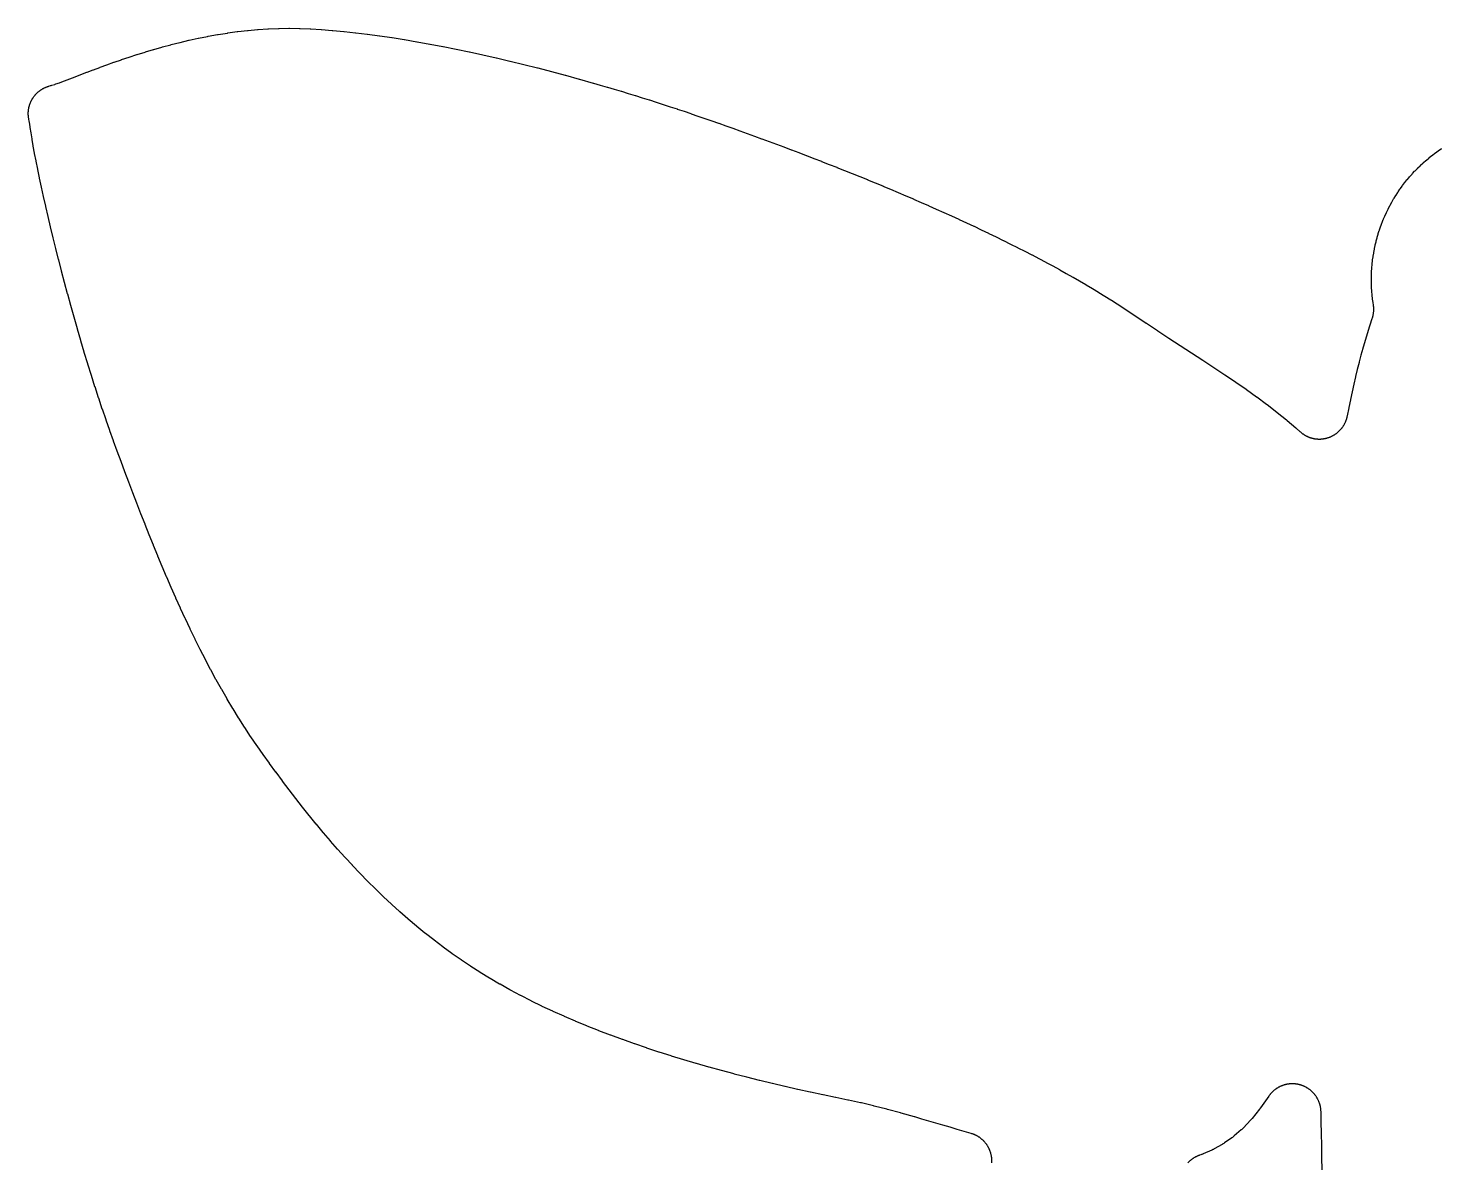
# Model space of a CAD drawing. Header units: metres. Extents: x -41.9 to 41.9, y -29.8 to 33.5.
# Drawn here: x -41.88 to -2.44, y 1.85 to 33.52 of the extents above; entities that cross this region are included whole.
import ezdxf

# ---------------------------------------------------------------- set-up
doc = ezdxf.new("R2010")
doc.units = ezdxf.units.M

msp = doc.modelspace()

# ---------------------------------------------------------------- linework, layer by layer
at = {"layer": 'EdgeCuts'}
for points in [[(-14.9913, 1.8526), (-14.9906, 1.8658), (-14.9902, 1.8789), (-14.9899, 1.892), (-14.9899, 1.9051), (-14.9901, 1.9183), (-14.9905, 1.9314), (-14.9911, 1.9445), (-14.9919, 1.9576), (-14.9929, 1.9707), (-14.9942, 1.9837), (-14.9957, 1.9968), (-14.9974, 2.0098), (-14.9992, 2.0228), (-15.0014, 2.0357), (-15.0037, 2.0487), (-15.0062, 2.0615), (-15.009, 2.0744), (-15.0119, 2.0872), (-15.0151, 2.0999), (-15.0185, 2.1126), (-15.022, 2.1252), (-15.0258, 2.1378), (-15.0298, 2.1503), (-15.034, 2.1627), (-15.0384, 2.1751), (-15.043, 2.1874), (-15.0478, 2.1996), (-15.0528, 2.2117), (-15.058, 2.2238), (-15.0634, 2.2358), (-15.069, 2.2476), (-15.0748, 2.2594), (-15.0808, 2.2711), (-15.087, 2.2827), (-15.0933, 2.2942), (-15.0999, 2.3055), (-15.1066, 2.3168), (-15.1136, 2.328), (-15.1207, 2.339), (-15.1279, 2.3499), (-15.1354, 2.3607), (-15.143, 2.3714), (-15.1508, 2.382), (-15.1588, 2.3924), (-15.167, 2.4027), (-15.1753, 2.4128), (-15.1838, 2.4228), (-15.1924, 2.4327), (-15.2013, 2.4424), (-15.2102, 2.452), (-15.2193, 2.4615), (-15.2286, 2.4707), (-15.2381, 2.4799), (-15.2476, 2.4889), (-15.2574, 2.4977), (-15.2672, 2.5063), (-15.2772, 2.5148), (-15.2874, 2.5231), (-15.2977, 2.5313), (-15.3081, 2.5393), (-15.3186, 2.5471), (-15.3293, 2.5548), (-15.3401, 2.5622), (-15.351, 2.5695), (-15.362, 2.5766), (-15.3732, 2.5836), (-15.3844, 2.5903), (-15.3958, 2.5969), (-15.4073, 2.6032), (-15.4189, 2.6094), (-15.4306, 2.6154), (-15.4423, 2.6212), (-15.4542, 2.6268), (-15.4662, 2.6322), (-15.4782, 2.6374), (-15.4903, 2.6425), (-15.5026, 2.6473), (-15.5148, 2.6519), (-15.5272, 2.6563), (-15.5396, 2.6605), (-15.5521, 2.6645), (-15.5678, 2.6693), (-15.7612, 2.726), (-15.9545, 2.7827), (-15.9559, 2.7831), (-16.1554, 2.842), (-16.355, 2.9009), (-16.552, 2.9588), (-16.749, 3.0167), (-16.9442, 3.0733), (-17.1395, 3.1298), (-17.1476, 3.1322), (-17.5235, 3.2382), (-17.5355, 3.2415), (-17.9009, 3.3405), (-17.9171, 3.3448), (-18.2708, 3.4353), (-18.2916, 3.4405), (-18.6321, 3.5211), (-18.6583, 3.5271), (-18.9941, 3.5987), (-19.006, 3.6012), (-19.3463, 3.6703), (-19.3508, 3.6712), (-19.6983, 3.7438), (-19.703, 3.7448), (-20.0514, 3.8197), (-20.0563, 3.8208), (-20.4053, 3.8981), (-20.4104, 3.8993), (-20.7598, 3.9791), (-20.7651, 3.9804), (-21.1145, 4.0627), (-21.12, 4.064), (-21.4692, 4.149), (-21.475, 4.1504), (-21.8237, 4.2379), (-21.8297, 4.2394), (-22.1776, 4.3296), (-22.1838, 4.3313), (-22.5306, 4.4242), (-22.5371, 4.426), (-22.8825, 4.5216), (-22.8893, 4.5235), (-23.233, 4.622), (-23.2401, 4.6241), (-23.5818, 4.7254), (-23.5892, 4.7276), (-23.9287, 4.8317), (-23.9364, 4.8341), (-24.2734, 4.9412), (-24.2813, 4.9438), (-24.6155, 5.0539), (-24.6238, 5.0567), (-24.9548, 5.1697), (-24.9635, 5.1727), (-25.2911, 5.2888), (-25.3001, 5.2921), (-25.624, 5.4113), (-25.6334, 5.4148), (-25.9533, 5.537), (-25.9631, 5.5409), (-26.2787, 5.6662), (-26.2889, 5.6704), (-26.5999, 5.7989), (-26.6105, 5.8034), (-26.9166, 5.9351), (-26.9277, 5.94), (-27.2286, 6.0749), (-27.2401, 6.0802), (-27.5356, 6.2183), (-27.5476, 6.224), (-27.8373, 6.3654), (-27.8498, 6.3716), (-28.1334, 6.5162), (-28.1464, 6.523), (-28.4237, 6.6708), (-28.4372, 6.6782), (-28.7145, 6.8329), (-28.7289, 6.8412), (-28.9928, 6.9958), (-29.0071, 7.0043), (-29.2656, 7.1631), (-29.2793, 7.1717), (-29.5271, 7.3308), (-29.5401, 7.3393), (-29.7903, 7.5069), (-29.8032, 7.5158), (-30.0489, 7.6874), (-30.0614, 7.6964), (-30.3029, 7.8721), (-30.315, 7.8811), (-30.5525, 8.0609), (-30.5642, 8.0699), (-30.7978, 8.2536), (-30.809, 8.2627), (-31.0388, 8.4502), (-31.0497, 8.4592), (-31.2757, 8.6505), (-31.2862, 8.6594), (-31.5087, 8.8543), (-31.5187, 8.8632), (-31.7377, 9.0617), (-31.7473, 9.0705), (-31.963, 9.2724), (-31.9721, 9.2811), (-32.1846, 9.4863), (-32.1933, 9.4948), (-32.4026, 9.7033), (-32.4109, 9.7117), (-32.6172, 9.9232), (-32.6251, 9.9315), (-32.8284, 10.1461), (-32.8359, 10.1541), (-33.0364, 10.3716), (-33.0436, 10.3794), (-33.2413, 10.5998), (-33.2481, 10.6074), (-33.4432, 10.8304), (-33.4496, 10.8378), (-33.6422, 11.0634), (-33.6482, 11.0705), (-33.8384, 11.2986), (-33.844, 11.3055), (-34.0319, 11.536), (-34.0372, 11.5426), (-34.2229, 11.7753), (-34.2279, 11.7816), (-34.4114, 12.0165), (-34.416, 12.0225), (-34.5975, 12.2594), (-34.6019, 12.2651), (-34.7815, 12.504), (-34.7855, 12.5094), (-34.9633, 12.75), (-34.967, 12.7551), (-35.1431, 12.9974), (-35.1465, 13.0022), (-35.321, 13.2461), (-35.3242, 13.2506), (-35.4945, 13.4922), (-35.5, 13.5001), (-35.6656, 13.741), (-35.6732, 13.7523), (-35.8357, 13.9977), (-35.8429, 14.0087), (-36.0023, 14.2582), (-36.009, 14.2688), (-36.1655, 14.5224), (-36.1717, 14.5327), (-36.3253, 14.7902), (-36.3311, 14.8), (-36.4819, 15.0612), (-36.4872, 15.0706), (-36.6353, 15.3353), (-36.6403, 15.3443), (-36.7857, 15.6122), (-36.7903, 15.6208), (-36.933, 15.8918), (-36.9373, 15.9), (-37.0775, 16.1738), (-37.0815, 16.1816), (-37.2192, 16.458), (-37.2229, 16.4655), (-37.3582, 16.7442), (-37.3616, 16.7513), (-37.4946, 17.0322), (-37.4977, 17.039), (-37.6284, 17.3219), (-37.6313, 17.3282), (-37.7598, 17.6129), (-37.7625, 17.6188), (-37.8889, 17.905), (-37.8914, 17.9106), (-38.0157, 18.1981), (-38.018, 18.2034), (-38.1403, 18.492), (-38.1424, 18.4969), (-38.2629, 18.7863), (-38.2648, 18.7909), (-38.3835, 19.081), (-38.3852, 19.0852), (-38.5022, 19.3758), (-38.5037, 19.3797), (-38.619, 19.6706), (-38.6204, 19.674), (-38.7342, 19.965), (-38.7354, 19.9681), (-38.8477, 20.2588), (-38.8488, 20.2616), (-38.9597, 20.552), (-38.9606, 20.5544), (-39.0703, 20.8442), (-39.0711, 20.8463), (-39.1795, 21.1352), (-39.1801, 21.137), (-39.2874, 21.4249), (-39.2879, 21.4263), (-39.3941, 21.7131), (-39.3945, 21.714), (-39.4985, 21.9959), (-39.5, 22), (-39.6022, 22.2819), (-39.6048, 22.289), (-39.7068, 22.5788), (-39.7091, 22.5855), (-39.8107, 22.8823), (-39.8128, 22.8884), (-39.9138, 23.1915), (-39.9157, 23.1972), (-40.0159, 23.5056), (-40.0176, 23.5109), (-40.1168, 23.8238), (-40.1184, 23.8288), (-40.2165, 24.1453), (-40.2179, 24.1501), (-40.3147, 24.4694), (-40.3161, 24.4739), (-40.4113, 24.7951), (-40.4126, 24.7995), (-40.5062, 25.1218), (-40.5074, 25.126), (-40.5992, 25.4485), (-40.6003, 25.4525), (-40.6901, 25.7745), (-40.6912, 25.7784), (-40.7788, 26.099), (-40.7799, 26.1028), (-40.8652, 26.4211), (-40.8662, 26.4249), (-40.949, 26.74), (-40.95, 26.7438), (-41.0302, 27.055), (-41.0311, 27.0588), (-41.1085, 27.3652), (-41.1095, 27.369), (-41.1839, 27.6698), (-41.1848, 27.6736), (-41.2561, 27.968), (-41.257, 27.9719), (-41.325, 28.2589), (-41.3259, 28.263), (-41.3904, 28.5419), (-41.3914, 28.5461), (-41.4523, 28.8159), (-41.4533, 28.8204), (-41.5104, 29.0803), (-41.5114, 29.085), (-41.5645, 29.3341), (-41.5656, 29.3392), (-41.6146, 29.5766), (-41.6157, 29.5822), (-41.6604, 29.8069), (-41.6616, 29.8132), (-41.7019, 30.0241), (-41.7032, 30.0312), (-41.7387, 30.2274), (-41.7402, 30.2357), (-41.7709, 30.4158), (-41.7725, 30.4256), (-41.8, 30.5998), (-41.8236, 30.7505), (-41.8264, 30.767), (-41.8482, 30.8942), (-41.851, 30.9102), (-41.8652, 30.9867), (-41.8675, 30.9996), (-41.8696, 31.0126), (-41.8714, 31.0255), (-41.8731, 31.0385), (-41.8745, 31.0515), (-41.8757, 31.0646), (-41.8767, 31.0776), (-41.8775, 31.0907), (-41.8781, 31.1038), (-41.8785, 31.1169), (-41.8786, 31.13), (-41.8786, 31.1431), (-41.8783, 31.1562), (-41.8778, 31.1693), (-41.8771, 31.1823), (-41.8762, 31.1954), (-41.875, 31.2085), (-41.8737, 31.2215), (-41.8721, 31.2345), (-41.8703, 31.2475), (-41.8683, 31.2604), (-41.8661, 31.2733), (-41.8637, 31.2862), (-41.8611, 31.299), (-41.8583, 31.3118), (-41.8552, 31.3246), (-41.852, 31.3372), (-41.8485, 31.3499), (-41.8449, 31.3624), (-41.841, 31.375), (-41.8369, 31.3874), (-41.8327, 31.3998), (-41.8282, 31.4121), (-41.8235, 31.4243), (-41.8186, 31.4365), (-41.8136, 31.4486), (-41.8083, 31.4606), (-41.8028, 31.4725), (-41.7972, 31.4843), (-41.7913, 31.496), (-41.7853, 31.5076), (-41.779, 31.5191), (-41.7726, 31.5305), (-41.766, 31.5418), (-41.7592, 31.553), (-41.7522, 31.5641), (-41.7451, 31.5751), (-41.7378, 31.5859), (-41.7302, 31.5967), (-41.7226, 31.6073), (-41.7147, 31.6178), (-41.7067, 31.6281), (-41.6985, 31.6383), (-41.6901, 31.6484), (-41.6816, 31.6583), (-41.6729, 31.6681), (-41.6641, 31.6778), (-41.6551, 31.6873), (-41.6459, 31.6967), (-41.6366, 31.7059), (-41.6271, 31.7149), (-41.6175, 31.7238), (-41.6078, 31.7326), (-41.5979, 31.7412), (-41.5878, 31.7496), (-41.5777, 31.7578), (-41.5674, 31.7659), (-41.5569, 31.7738), (-41.5464, 31.7816), (-41.5357, 31.7892), (-41.5249, 31.7966), (-41.5139, 31.8038), (-41.5029, 31.8108), (-41.4917, 31.8177), (-41.4805, 31.8243), (-41.4691, 31.8308), (-41.4576, 31.8371), (-41.446, 31.8432), (-41.4343, 31.8491), (-41.4226, 31.8549), (-41.4107, 31.8604), (-41.3987, 31.8657), (-41.3867, 31.8709), (-41.3746, 31.8758), (-41.3623, 31.8806), (-41.3501, 31.8851), (-41.3377, 31.8895), (-41.3253, 31.8936), (-41.3128, 31.8975), (-41.3002, 31.9013), (-41.2544, 31.9145), (-41.2398, 31.9188), (-41.2253, 31.9234), (-41.1393, 31.951), (-41.1249, 31.9558), (-41.1107, 31.9607), (-41.0103, 31.9963), (-40.9898, 32.0038), (-40.869, 32.0492), (-40.7232, 32.1048), (-40.5691, 32.164), (-40.4093, 32.2253), (-40.4079, 32.2258), (-40.241, 32.2895), (-40.2384, 32.2905), (-40.0644, 32.3562), (-40.0608, 32.3576), (-39.8799, 32.4249), (-39.8753, 32.4266), (-39.6877, 32.4951), (-39.6821, 32.4971), (-39.488, 32.5664), (-39.4816, 32.5686), (-39.2812, 32.6383), (-39.274, 32.6407), (-39.0674, 32.7103), (-39.0594, 32.7129), (-38.847, 32.782), (-38.8382, 32.7848), (-38.6202, 32.8529), (-38.6107, 32.8558), (-38.3872, 32.9227), (-38.3769, 32.9256), (-38.1483, 32.9907), (-38.1373, 32.9937), (-37.9037, 33.0566), (-37.8919, 33.0596), (-37.6537, 33.1199), (-37.6412, 33.1229), (-37.3986, 33.1801), (-37.3853, 33.1832), (-37.1385, 33.2369), (-37.1244, 33.2398), (-36.8738, 33.2897), (-36.8589, 33.2925), (-36.5974, 33.3394), (-36.5812, 33.3421), (-36.3235, 33.3829), (-36.3068, 33.3853), (-36.0458, 33.421), (-36.0283, 33.4232), (-35.7644, 33.4534), (-35.746, 33.4552), (-35.4795, 33.4794), (-35.4603, 33.481), (-35.1915, 33.4989), (-35.1814, 33.4995), (-35.1713, 33.4999), (-34.9004, 33.5111), (-34.8899, 33.5115), (-34.8794, 33.5117), (-34.6066, 33.5158), (-34.5957, 33.5159), (-34.5847, 33.5158), (-34.3103, 33.5124), (-34.299, 33.5122), (-34.2876, 33.5118), (-34.0092, 33.5004), (-33.9908, 33.4994), (-33.7086, 33.4814), (-33.6962, 33.4805), (-33.3965, 33.4566), (-33.3846, 33.4556), (-33.0774, 33.4265), (-33.0663, 33.4254), (-32.7516, 33.3912), (-32.7412, 33.39), (-32.4194, 33.3507), (-32.4096, 33.3495), (-32.0812, 33.3052), (-32.0719, 33.3039), (-31.7372, 33.2549), (-31.7284, 33.2535), (-31.3878, 33.1997), (-31.3795, 33.1983), (-31.0334, 33.1398), (-31.0254, 33.1384), (-30.6742, 33.0754), (-30.6666, 33.074), (-30.3106, 33.0066), (-30.3033, 33.0052), (-29.943, 32.9334), (-29.9359, 32.932), (-29.5716, 32.856), (-29.5648, 32.8545), (-29.1967, 32.7745), (-29.1902, 32.773), (-28.8188, 32.6889), (-28.8125, 32.6875), (-28.4381, 32.5995), (-28.432, 32.598), (-28.055, 32.5063), (-28.049, 32.5048), (-27.6698, 32.4095), (-27.664, 32.408), (-27.2828, 32.309), (-27.2771, 32.3075), (-26.8945, 32.2052), (-26.8889, 32.2037), (-26.505, 32.098), (-26.4995, 32.0965), (-26.1147, 31.9876), (-26.1093, 31.986), (-25.9167, 31.9301), (-25.7241, 31.8741), (-25.7187, 31.8725), (-25.526, 31.815), (-25.3333, 31.7576), (-25.328, 31.756), (-25.1354, 31.6971), (-24.9427, 31.6382), (-24.9375, 31.6365), (-24.7451, 31.5763), (-24.5528, 31.516), (-24.5475, 31.5143), (-24.3556, 31.4528), (-24.1637, 31.3912), (-24.1585, 31.3895), (-23.9672, 31.3266), (-23.7759, 31.2638), (-23.7706, 31.262), (-23.5801, 31.198), (-23.3896, 31.134), (-23.3844, 31.1322), (-23.1943, 31.0668), (-23.0042, 31.0014), (-23, 31), (-22.808, 30.9328), (-22.616, 30.8656), (-22.6129, 30.8644), (-22.4174, 30.7951), (-22.2219, 30.7257), (-22.2187, 30.7246), (-22.02, 30.6531), (-21.8213, 30.5817), (-21.818, 30.5805), (-21.6165, 30.507), (-21.415, 30.4335), (-21.4115, 30.4323), (-21.2075, 30.3568), (-21.0035, 30.2814), (-21, 30.2801), (-20.7938, 30.2027), (-20.5877, 30.1254), (-20.584, 30.124), (-20.376, 30.0448), (-20.168, 29.9656), (-20.1642, 29.9641), (-19.9548, 29.8831), (-19.7453, 29.8021), (-19.7413, 29.8006), (-19.5307, 29.7178), (-19.3201, 29.6351), (-19.316, 29.6335), (-19.1046, 29.5491), (-18.8932, 29.4647), (-18.8889, 29.4629), (-18.677, 29.3769), (-18.4651, 29.2909), (-18.4607, 29.2891), (-18.2487, 29.2015), (-18.0367, 29.1139), (-18.032, 29.112), (-17.8202, 29.0229), (-17.6085, 28.9339), (-17.6035, 28.9318), (-17.3923, 28.8413), (-17.1811, 28.7508), (-17.176, 28.7486), (-16.9657, 28.6567), (-16.7554, 28.5649), (-16.75, 28.5625), (-16.5409, 28.4693), (-16.3319, 28.3762), (-16.3262, 28.3736), (-16.1187, 28.2792), (-15.9113, 28.1848), (-15.9053, 28.1821), (-15.6998, 28.0865), (-15.4943, 27.9909), (-15.488, 27.988), (-15.2847, 27.8913), (-15.0815, 27.7946), (-15.0749, 27.7914), (-14.8743, 27.6937), (-14.6737, 27.596), (-14.6666, 27.5925), (-14.469, 27.4939), (-14.2714, 27.3952), (-14.264, 27.3914), (-14.0697, 27.2919), (-13.8754, 27.1923), (-13.8675, 27.1882), (-13.6769, 27.0879), (-13.4864, 26.9875), (-13.4779, 26.983), (-13.2914, 26.8819), (-13.1049, 26.7808), (-13.0959, 26.7759), (-12.9138, 26.6742), (-12.7317, 26.5724), (-12.7222, 26.567), (-12.5448, 26.4647), (-12.3674, 26.3624), (-12.3573, 26.3564), (-12.185, 26.2537), (-12.0128, 26.1509), (-12.0019, 26.1443), (-11.6684, 25.9381), (-11.6568, 25.9308), (-11.335, 25.724), (-11.3225, 25.7159), (-11.0034, 25.5023), (-10.9998, 25.4998), (-10.6869, 25.288), (-10.6788, 25.2826), (-10.3683, 25.076), (-10.3624, 25.0721), (-10.0504, 24.8672), (-9.7324, 24.66), (-9.4174, 24.4553), (-9.4167, 24.4549), (-9.1064, 24.2527), (-9.104, 24.2512), (-8.7982, 24.0505), (-8.7942, 24.0478), (-8.4937, 23.8479), (-8.488, 23.8441), (-8.1933, 23.6445), (-8.186, 23.6395), (-7.8979, 23.4396), (-7.8888, 23.4332), (-7.608, 23.2325), (-7.5973, 23.2247), (-7.3244, 23.0227), (-7.3119, 23.0133), (-7.0409, 22.8044), (-7.0264, 22.793), (-6.7707, 22.5864), (-6.7627, 22.5799), (-6.7548, 22.5732), (-6.5088, 22.3637), (-6.5001, 22.3562), (-6.4914, 22.3485), (-6.3927, 22.2594), (-6.3805, 22.2486), (-6.3706, 22.2401), (-6.3606, 22.2317), (-6.3504, 22.2235), (-6.3401, 22.2155), (-6.3296, 22.2077), (-6.319, 22.2), (-6.3083, 22.1925), (-6.2975, 22.1852), (-6.2866, 22.178), (-6.2755, 22.171), (-6.2643, 22.1642), (-6.2531, 22.1576), (-6.2417, 22.1512), (-6.2302, 22.145), (-6.2186, 22.1389), (-6.2069, 22.1331), (-6.1951, 22.1274), (-6.1833, 22.1219), (-6.1713, 22.1166), (-6.1593, 22.1116), (-6.1471, 22.1067), (-6.1349, 22.102), (-6.1227, 22.0975), (-6.1103, 22.0932), (-6.0979, 22.0891), (-6.0854, 22.0853), (-6.0729, 22.0816), (-6.0603, 22.0781), (-6.0476, 22.0749), (-6.0349, 22.0718), (-6.0221, 22.069), (-6.0093, 22.0663), (-5.9965, 22.0639), (-5.9836, 22.0617), (-5.9707, 22.0597), (-5.9577, 22.0579), (-5.9448, 22.0563), (-5.9318, 22.0549), (-5.9188, 22.0538), (-5.9057, 22.0528), (-5.8927, 22.0521), (-5.8796, 22.0516), (-5.8665, 22.0513), (-5.8535, 22.0512), (-5.8404, 22.0513), (-5.8273, 22.0516), (-5.8143, 22.0522), (-5.8012, 22.0529), (-5.7882, 22.0539), (-5.7752, 22.0551), (-5.7622, 22.0565), (-5.7492, 22.0581), (-5.7363, 22.0599), (-5.7233, 22.062), (-5.7105, 22.0642), (-5.6976, 22.0667), (-5.6848, 22.0693), (-5.6721, 22.0722), (-5.6594, 22.0753), (-5.6467, 22.0786), (-5.6341, 22.0821), (-5.6216, 22.0858), (-5.6091, 22.0897), (-5.5967, 22.0938), (-5.5844, 22.0981), (-5.5721, 22.1026), (-5.5599, 22.1073), (-5.5478, 22.1122), (-5.5358, 22.1173), (-5.5238, 22.1226), (-5.512, 22.1281), (-5.5002, 22.1338), (-5.4885, 22.1397), (-5.4769, 22.1458), (-5.4655, 22.152), (-5.4541, 22.1585), (-5.4428, 22.1651), (-5.4317, 22.1719), (-5.4206, 22.1789), (-5.4097, 22.1861), (-5.3989, 22.1934), (-5.3882, 22.201), (-5.3777, 22.2087), (-5.3672, 22.2165), (-5.3569, 22.2246), (-5.3468, 22.2328), (-5.3367, 22.2412), (-5.3268, 22.2497), (-5.3171, 22.2584), (-5.3075, 22.2673), (-5.298, 22.2763), (-5.2887, 22.2854), (-5.2795, 22.2948), (-5.2705, 22.3042), (-5.2616, 22.3138), (-5.2529, 22.3236), (-5.2444, 22.3335), (-5.236, 22.3435), (-5.2278, 22.3537), (-5.2198, 22.364), (-5.2119, 22.3744), (-5.2042, 22.385), (-5.1966, 22.3957), (-5.1893, 22.4065), (-5.1821, 22.4174), (-5.1751, 22.4285), (-5.1683, 22.4396), (-5.1617, 22.4509), (-5.1552, 22.4622), (-5.149, 22.4737), (-5.1429, 22.4853), (-5.137, 22.497), (-5.1313, 22.5087), (-5.1258, 22.5206), (-5.1205, 22.5325), (-5.1154, 22.5446), (-5.1105, 22.5567), (-5.1058, 22.5689), (-5.1013, 22.5811), (-5.097, 22.5935), (-5.0929, 22.6059), (-5.089, 22.6184), (-5.0853, 22.6309), (-5.0818, 22.6435), (-5.0785, 22.6561), (-5.0754, 22.6688), (-5.0725, 22.6816), (-5.0692, 22.6976), (-5.0234, 22.9265), (-5.0223, 22.9319), (-4.9775, 23.1484), (-4.9764, 23.154), (-4.9309, 23.3661), (-4.9296, 23.3721), (-4.8834, 23.5796), (-4.8819, 23.586), (-4.835, 23.7891), (-4.8334, 23.7959), (-4.7856, 23.9946), (-4.7838, 24.0019), (-4.7352, 24.1962), (-4.7333, 24.2038), (-4.6837, 24.3938), (-4.6816, 24.4019), (-4.6311, 24.5876), (-4.6287, 24.5961), (-4.5772, 24.7777), (-4.5746, 24.7866), (-4.522, 24.964), (-4.5192, 24.9734), (-4.4655, 25.1466), (-4.4624, 25.1565), (-4.4074, 25.3259), (-4.4041, 25.3359), (-4.3772, 25.4154), (-4.3721, 25.4308), (-4.3682, 25.4432), (-4.3646, 25.4556), (-4.3611, 25.4681), (-4.3579, 25.4807), (-4.3548, 25.4933), (-4.352, 25.5059), (-4.3493, 25.5186), (-4.3469, 25.5314), (-4.3447, 25.5441), (-4.3427, 25.5569), (-4.3408, 25.5698), (-4.3392, 25.5826), (-4.3378, 25.5955), (-4.3367, 25.6084), (-4.3357, 25.6214), (-4.3349, 25.6343), (-4.3344, 25.6473), (-4.334, 25.6602), (-4.3339, 25.6732), (-4.3339, 25.6862), (-4.3342, 25.6991), (-4.3347, 25.7121), (-4.3354, 25.725), (-4.3363, 25.7379), (-4.3374, 25.7509), (-4.3388, 25.7638), (-4.3403, 25.7766), (-4.3421, 25.7895), (-4.3445, 25.8055), (-4.3508, 25.8447), (-4.3523, 25.8544), (-4.3537, 25.8641), (-4.3656, 25.9517), (-4.3669, 25.9614), (-4.368, 25.9712), (-4.3777, 26.059), (-4.3797, 26.0785), (-4.3872, 26.1665), (-4.388, 26.1763), (-4.3887, 26.1861), (-4.3941, 26.2743), (-4.3951, 26.2939), (-4.3983, 26.3822), (-4.3986, 26.392), (-4.3988, 26.4018), (-4.3999, 26.4902), (-4.3999, 26.5098), (-4.3988, 26.5982), (-4.3986, 26.608), (-4.3983, 26.6178), (-4.3951, 26.7061), (-4.3946, 26.7159), (-4.3941, 26.7257), (-4.3887, 26.8139), (-4.3872, 26.8335), (-4.3797, 26.9215), (-4.3788, 26.9313), (-4.3777, 26.941), (-4.368, 27.0288), (-4.3669, 27.0386), (-4.3656, 27.0483), (-4.3537, 27.1359), (-4.3508, 27.1553), (-4.3368, 27.2425), (-4.3352, 27.2522), (-4.3334, 27.2619), (-4.3173, 27.3487), (-4.3154, 27.3584), (-4.3134, 27.368), (-4.2951, 27.4544), (-4.2908, 27.4736), (-4.2704, 27.5596), (-4.2656, 27.5786), (-4.2431, 27.664), (-4.2406, 27.6735), (-4.2379, 27.683), (-4.2133, 27.7678), (-4.2076, 27.7866), (-4.1809, 27.8708), (-4.1779, 27.8802), (-4.1747, 27.8895), (-4.146, 27.973), (-4.1427, 27.9823), (-4.1394, 27.9915), (-4.1086, 28.0743), (-4.1015, 28.0927), (-4.0687, 28.1747), (-4.065, 28.1838), (-4.0612, 28.1928), (-4.0264, 28.274), (-4.0225, 28.283), (-4.0184, 28.292), (-3.9816, 28.3723), (-3.9732, 28.3901), (-3.9345, 28.4695), (-3.9301, 28.4783), (-3.9257, 28.487), (-3.885, 28.5654), (-3.8757, 28.5827), (-3.8331, 28.6602), (-3.8234, 28.6772), (-3.7789, 28.7536), (-3.774, 28.762), (-3.7689, 28.7704), (-3.7225, 28.8456), (-3.7173, 28.854), (-3.712, 28.8622), (-3.6638, 28.9363), (-3.6529, 28.9526), (-3.6029, 29.0255), (-3.5973, 29.0335), (-3.5916, 29.0415), (-3.5399, 29.1131), (-3.5282, 29.1289), (-3.4747, 29.1992), (-3.4626, 29.2147), (-3.4074, 29.2837), (-3.3949, 29.2988), (-3.338, 29.3664), (-3.3317, 29.3739), (-3.3252, 29.3813), (-3.2667, 29.4475), (-3.2535, 29.4621), (-3.1934, 29.5268), (-3.1798, 29.541), (-3.1181, 29.6042), (-3.1112, 29.6112), (-3.1042, 29.6181), (-3.041, 29.6798), (-3.0339, 29.6866), (-3.0268, 29.6934), (-2.9621, 29.7535), (-2.9475, 29.7667), (-2.8813, 29.8252), (-2.8664, 29.838), (-2.7988, 29.8949), (-2.7913, 29.9012), (-2.7837, 29.9074), (-2.7147, 29.9626), (-2.707, 29.9687), (-2.6992, 29.9747), (-2.6289, 30.0282), (-2.621, 30.0341), (-2.6131, 30.0399), (-2.5415, 30.0916), (-2.5335, 30.0973), (-2.5255, 30.1029), (-2.4526, 30.1529), (-2.4363, 30.1638)], [(-5.7726, 1.6588), (-5.7795, 1.9954), (-5.7865, 2.3311), (-5.7933, 2.6659), (-5.8, 2.9988), (-5.8058, 3.2704), (-5.8063, 3.2868), (-5.8069, 3.2999), (-5.8077, 3.313), (-5.8088, 3.3261), (-5.81, 3.3391), (-5.8115, 3.3522), (-5.8132, 3.3652), (-5.8151, 3.3781), (-5.8172, 3.3911), (-5.8195, 3.404), (-5.822, 3.4169), (-5.8247, 3.4297), (-5.8277, 3.4425), (-5.8308, 3.4552), (-5.8342, 3.4679), (-5.8378, 3.4805), (-5.8415, 3.493), (-5.8455, 3.5055), (-5.8497, 3.5179), (-5.8541, 3.5303), (-5.8587, 3.5426), (-5.8635, 3.5548), (-5.8684, 3.5669), (-5.8736, 3.579), (-5.879, 3.5909), (-5.8846, 3.6028), (-5.8904, 3.6146), (-5.8963, 3.6262), (-5.9025, 3.6378), (-5.9088, 3.6493), (-5.9154, 3.6607), (-5.9221, 3.6719), (-5.929, 3.6831), (-5.9361, 3.6941), (-5.9433, 3.705), (-5.9508, 3.7158), (-5.9584, 3.7265), (-5.9662, 3.737), (-5.9741, 3.7474), (-5.9823, 3.7577), (-5.9906, 3.7679), (-5.999, 3.7779), (-6.0077, 3.7878), (-6.0165, 3.7975), (-6.0254, 3.8071), (-6.0345, 3.8165), (-6.0438, 3.8258), (-6.0532, 3.8349), (-6.0627, 3.8439), (-6.0724, 3.8527), (-6.0823, 3.8614), (-6.0923, 3.8699), (-6.1024, 3.8782), (-6.1126, 3.8864), (-6.123, 3.8944), (-6.1336, 3.9022), (-6.1442, 3.9099), (-6.155, 3.9174), (-6.1659, 3.9247), (-6.1769, 3.9318), (-6.188, 3.9387), (-6.1992, 3.9455), (-6.2106, 3.952), (-6.222, 3.9584), (-6.2336, 3.9646), (-6.2453, 3.9706), (-6.257, 3.9764), (-6.2689, 3.982), (-6.2808, 3.9875), (-6.2928, 3.9927), (-6.3049, 3.9977), (-6.3171, 4.0026), (-6.3294, 4.0072), (-6.3417, 4.0116), (-6.3541, 4.0158), (-6.3666, 4.0199), (-6.3792, 4.0237), (-6.3918, 4.0273), (-6.4044, 4.0307), (-6.4171, 4.0339), (-6.4299, 4.0369), (-6.4427, 4.0396), (-6.4556, 4.0422), (-6.4685, 4.0446), (-6.4814, 4.0467), (-6.4944, 4.0486), (-6.5074, 4.0504), (-6.5204, 4.0519), (-6.5335, 4.0532), (-6.5465, 4.0542), (-6.5596, 4.0551), (-6.5727, 4.0557), (-6.5858, 4.0562), (-6.5989, 4.0564), (-6.612, 4.0564), (-6.6251, 4.0562), (-6.6383, 4.0558), (-6.6513, 4.0551), (-6.6644, 4.0543), (-6.6775, 4.0532), (-6.6905, 4.0519), (-6.7036, 4.0504), (-6.7166, 4.0487), (-6.7295, 4.0468), (-6.7425, 4.0447), (-6.7554, 4.0423), (-6.7682, 4.0397), (-6.7811, 4.037), (-6.7938, 4.034), (-6.8065, 4.0308), (-6.8192, 4.0274), (-6.8318, 4.0238), (-6.8444, 4.02), (-6.8568, 4.016), (-6.8693, 4.0118), (-6.8816, 4.0074), (-6.8939, 4.0027), (-6.9061, 3.9979), (-6.9182, 3.9929), (-6.9302, 3.9877), (-6.9421, 3.9822), (-6.954, 3.9766), (-6.9658, 3.9708), (-6.9774, 3.9648), (-6.989, 3.9586), (-7.0004, 3.9523), (-7.0118, 3.9457), (-7.023, 3.939), (-7.0342, 3.932), (-7.0452, 3.9249), (-7.0561, 3.9176), (-7.0668, 3.9102), (-7.0775, 3.9025), (-7.088, 3.8947), (-7.0984, 3.8867), (-7.1087, 3.8785), (-7.1188, 3.8702), (-7.1288, 3.8617), (-7.1387, 3.8531), (-7.1484, 3.8442), (-7.1579, 3.8353), (-7.1673, 3.8261), (-7.1766, 3.8169), (-7.1857, 3.8074), (-7.1947, 3.7979), (-7.2034, 3.7881), (-7.2121, 3.7783), (-7.2206, 3.7683), (-7.2289, 3.7581), (-7.237, 3.7478), (-7.245, 3.7374), (-7.2528, 3.7269), (-7.2623, 3.7135), (-7.492, 3.3865), (-7.4997, 3.3757), (-7.5076, 3.365), (-7.5157, 3.3544), (-7.524, 3.344), (-7.7308, 3.0876), (-7.7389, 3.0776), (-7.7472, 3.0679), (-7.7557, 3.0582), (-7.7643, 3.0487), (-7.773, 3.0393), (-7.9732, 2.8283), (-7.9822, 2.8189), (-7.9913, 2.8097), (-8.0007, 2.8007), (-8.0101, 2.7918), (-8.0197, 2.783), (-8.0295, 2.7744), (-8.2275, 2.6027), (-8.2378, 2.5939), (-8.2482, 2.5853), (-8.2588, 2.5769), (-8.2695, 2.5687), (-8.2804, 2.5606), (-8.2914, 2.5527), (-8.4997, 2.4062), (-8.5105, 2.3987), (-8.5216, 2.3913), (-8.5327, 2.3842), (-8.5439, 2.3772), (-8.5553, 2.3704), (-8.5667, 2.3638), (-8.7879, 2.239), (-8.799, 2.2329), (-8.8101, 2.2269), (-8.8214, 2.2211), (-8.8328, 2.2155), (-8.8442, 2.2101), (-8.8557, 2.2048), (-9.0906, 2.1002), (-9.1035, 2.0946), (-9.1165, 2.0893), (-9.1296, 2.0841), (-9.1427, 2.0792), (-9.1559, 2.0745), (-9.1934, 2.0616), (-9.2089, 2.0562), (-9.2212, 2.0516), (-9.2334, 2.0469), (-9.2455, 2.0419), (-9.2576, 2.0367), (-9.2696, 2.0314), (-9.2814, 2.0258), (-9.2932, 2.02), (-9.3049, 2.0141), (-9.3165, 2.008), (-9.328, 2.0016), (-9.3394, 1.9951), (-9.3507, 1.9884), (-9.3618, 1.9815), (-9.3729, 1.9745), (-9.3838, 1.9672), (-9.3946, 1.9598), (-9.4053, 1.9522), (-9.4159, 1.9444), (-9.4263, 1.9365), (-9.4366, 1.9284), (-9.4468, 1.9201), (-9.4568, 1.9116), (-9.4667, 1.903), (-9.4764, 1.8942), (-9.486, 1.8853), (-9.4955, 1.8762), (-9.5048, 1.867), (-9.514, 1.8576), (-9.523, 1.848)]]:
    msp.add_lwpolyline(points, dxfattribs=at)

doc.saveas('drawing.dxf')
